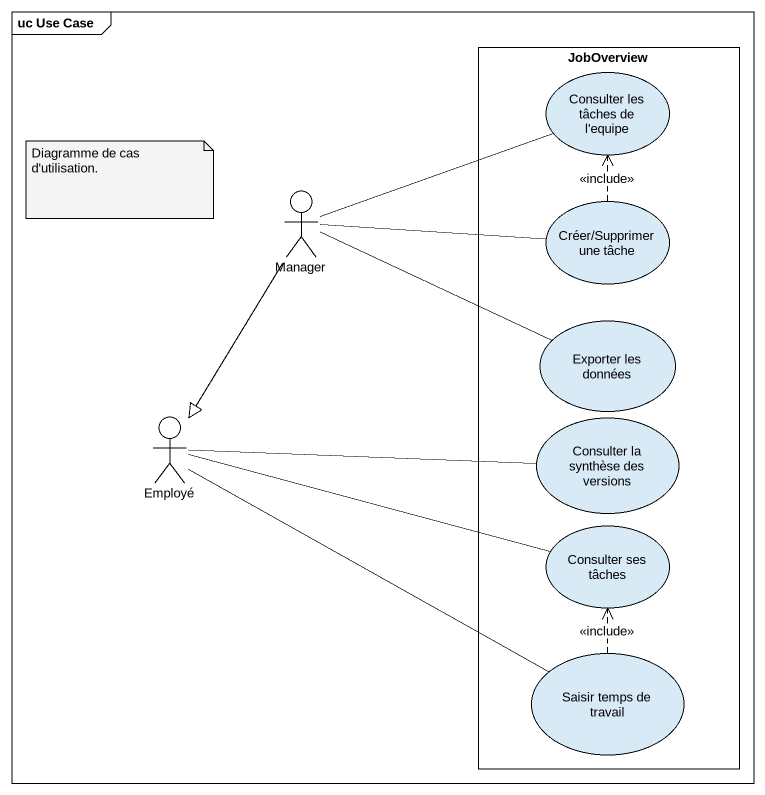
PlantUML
@startuml
mainframe uc Use Case
rectangle JobOverview {
  usecase "Consulter les tâches de l'equipe" as Consulter_les_tâches_de_l
  usecase "Créer/Supprimer une tâche" as Créer_Supprimer_une_tâche
  usecase "Exporter les données" as Exporter_les_données
  usecase "Consulter la synthèse des versions" as Consulter_la_synthèse_des
  usecase "Consulter ses tâches" as Consulter_ses_tâches
  usecase "Saisir temps de travail" as Saisir_temps_de_travail
}
actor Manager
actor Employé
Manager -right- Consulter_les_tâches_de_l
Manager -right- Créer_Supprimer_une_tâche
Manager -right- Exporter_les_données
Manager --|> Employé
Créer_Supprimer_une_tâche .up.> Consulter_les_tâches_de_l : <<include>>
Employé -right- Consulter_la_synthèse_des
Employé -right- Consulter_ses_tâches
Employé -right- Saisir_temps_de_travail
Saisir_temps_de_travail .up.> Consulter_ses_tâches : <<include>>
note as N1
  Diagramme de cas d'utilisation.
end note
@enduml
